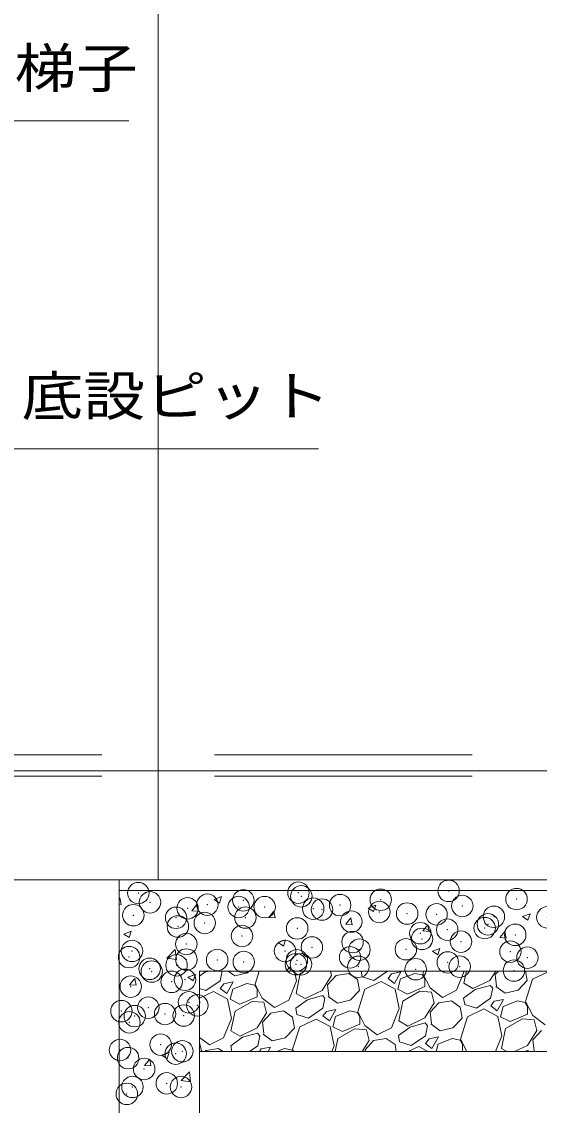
# Model space of a CAD drawing. Units: millimetres at full size; details may follow other scales. Extents: x -112800 to -79200, y 0 to 23760.
# Drawn here: x -89709 to -88745, y 15134 to 17153 of the extents above; entities that cross this region are included whole.
import ezdxf
from ezdxf.enums import TextEntityAlignment as Align

# ---------------------------------------------------------------- set-up
doc = ezdxf.new("R2010")
doc.units = ezdxf.units.MM
doc.header["$LTSCALE"] = 80.0044
doc.header["$PDMODE"] = 32
doc.header["$PDSIZE"] = 40
doc.linetypes.add('DASHED_SPACED', pattern=[12, 6, -6])
for name, color, linetype, lineweight in [('0_2', 4, 'Continuous', 13), ('寸法', 6, 'Continuous', 13), ('ﾊｯﾁﾝｸﾞ', 4, 'Continuous', 9)]:
    doc.layers.add(name, color=color, linetype=linetype, lineweight=lineweight)
doc.styles.add('ＭＳ ゴシック', font='')
doc.styles.get('ＭＳ ゴシック').set_extended_font_data('MS Gothic')

msp = doc.modelspace()

# ---------------------------------------------------------------- linework, layer by layer
at = {"layer": '0_2', "linetype": 'DASHED_SPACED'}
for p, q in [((-91000, 15787), (-89455, 15787)), ((-87910, 15787), (-89455, 15787)), ((-91000, 15747), (-89455, 15747)), ((-87910, 15747), (-89455, 15747))]:
    msp.add_line(p, q, dxfattribs=at)
at = {"layer": '0_2', "color": 3}
for p in [(-91000, 15757), (-87910, 15757)]:
    msp.add_line(p, (-89455, 15757), dxfattribs=at)
for points in [[(-91000, 15554), (-89455, 15554), (-89455, 18010), (-91000, 18010)], [(-87910, 15554), (-89455, 15554), (-89455, 18010), (-87910, 18010)]]:
    msp.add_lwpolyline(points, close=True, dxfattribs=at)
at = {"layer": '0_2', "color": 7}
for points in [[(-89527.5, 15534), (-85359.5, 15534), (-85359.5, 15554), (-89527.5, 15554)], [(-92152.5, 15534), (-90927.5, 15534), (-90927.5, 14951), (-89527.5, 14951), (-89527.5, 15534), (-85359.5, 15534), (-86537.5, 15534), (-85212.5, 15534), (-85212.5, 15384), (-86387.5, 15384), (-85212.5, 15384), (-89377.5, 15384), (-89377.5, 14801), (-91077.5, 14801), (-91077.5, 15384), (-92152.5, 15384)], [(-89377.5, 15234), (-85212.5, 15234), (-85212.5, 15384), (-89377.5, 15384)]]:
    msp.add_lwpolyline(points, close=True, dxfattribs=at)
at = {"layer": '寸法'}
for points in [[(-90042.5, 16968), (-89962.5, 16968), (-89762.5, 16968), (-89509.17, 16968)], [(-90129.17, 15757), (-90093.39, 15828.55), (-89829.17, 16357), (-89155.83, 16357)]]:
    msp.add_lwpolyline(points, dxfattribs=at)
at = {"layer": 'ﾊｯﾁﾝｸﾞ'}
for p, q in [((-88807.05, 15534), (-88806.93, 15533.98)), ((-88806.93, 15533.98), (-88806.93, 15534)), ((-89527.5, 15518.69), (-89525.99, 15520.49)), ((-89527.5, 15508.29), (-89523.67, 15507.96)), ((-89523.67, 15507.96), (-89525.99, 15520.49)), ((-89392.18, 15496.45), (-89382.53, 15507.94)), ((-89380.22, 15495.41), (-89382.53, 15507.94)), ((-89350.75, 15517.37), (-89336.75, 15522.75)), ((-89350.75, 15517.37), (-89340.8, 15510.66)), ((-89340.8, 15510.66), (-89336.75, 15522.75)), ((-89392.18, 15496.45), (-89380.22, 15495.41)), ((-89248.72, 15483.9), (-89239.08, 15495.39)), ((-89236.77, 15482.85), (-89239.08, 15495.39)), ((-89063.32, 15501.35), (-89049.32, 15506.73)), ((-89063.32, 15501.35), (-89053.38, 15494.64)), ((-89053.38, 15494.64), (-89049.32, 15506.73)), ((-88775.9, 15485.34), (-88761.9, 15490.71)), ((-88765.95, 15478.63), (-88761.9, 15490.71)), ((-89248.72, 15483.9), (-89236.77, 15482.86)), ((-89105.27, 15471.35), (-89095.63, 15482.84)), ((-89105.27, 15471.35), (-89093.32, 15470.3)), ((-89093.32, 15470.3), (-89095.63, 15482.84)), ((-88961.82, 15458.8), (-88952.18, 15470.29)), ((-88949.87, 15457.75), (-88952.18, 15470.29)), ((-88775.9, 15485.34), (-88765.95, 15478.63)), ((-89518.8, 15452.87), (-89504.79, 15458.24)), ((-89518.8, 15452.87), (-89508.85, 15446.16)), ((-89508.85, 15446.16), (-89504.79, 15458.24)), ((-88961.82, 15458.8), (-88949.87, 15457.75)), ((-88818.37, 15446.25), (-88808.73, 15457.74)), ((-88806.41, 15445.2), (-88808.73, 15457.74)), ((-89231.37, 15436.85), (-89217.37, 15442.22)), ((-89231.37, 15436.85), (-89221.42, 15430.14)), ((-89221.42, 15430.14), (-89217.37, 15442.22)), ((-88818.37, 15446.25), (-88806.41, 15445.2)), ((-89438.55, 15408.12), (-89420.76, 15405.37)), ((-89438.53, 15408.15), (-89422.95, 15424.38)), ((-89420.76, 15405.37), (-89422.97, 15424.36)), ((-88943.94, 15420.83), (-88929.94, 15426.21)), ((-88943.94, 15420.83), (-88934, 15414.12)), ((-88934, 15414.12), (-88929.94, 15426.21)), ((-89216.48, 15384), (-89209.5, 15391.28)), ((-89208.68, 15384), (-89209.52, 15391.26)), ((-89507.88, 15358.56), (-89498.24, 15370.05)), ((-89495.92, 15357.52), (-89498.24, 15370.05)), ((-89399.41, 15372.34), (-89385.41, 15377.72)), ((-89399.41, 15372.34), (-89389.47, 15365.63)), ((-89389.47, 15365.63), (-89385.41, 15377.72)), ((-89367.78, 15381.79), (-89377.67, 15374.6)), ((-89360.04, 15384), (-89367.78, 15381.79)), ((-89335.4, 15384), (-89339.23, 15365.94)), ((-89324.1, 15384), (-89312.18, 15375.09)), ((-89312.18, 15375.09), (-89288.07, 15380.93)), ((-89288.07, 15380.93), (-89285.14, 15384)), ((-89266.58, 15384), (-89274.26, 15359.8)), ((-89196.84, 15365.7), (-89200.81, 15384)), ((-89197.95, 15342.43), (-89190.13, 15379.28)), ((-89190.13, 15379.28), (-89181.95, 15384)), ((-89131.59, 15375.89), (-89149.35, 15347.86)), ((-89139.33, 15358.49), (-89123.43, 15375.75)), ((-89133.62, 15384), (-89131.59, 15375.89)), ((-89123.43, 15375.75), (-89099.83, 15379.68)), ((-89099.83, 15379.68), (-89083.46, 15368.12)), ((-89079.72, 15347.64), (-89083.46, 15368.12)), ((-89074.97, 15373.02), (-89076.8, 15384)), ((-89053.23, 15366.17), (-89074.97, 15373.02)), ((-89027.74, 15384), (-89053.23, 15366.17)), ((-89020.12, 15378.82), (-89026.51, 15370.28)), ((-89026.51, 15370.28), (-89014.66, 15360.96)), ((-89002.77, 15382.37), (-89020.12, 15378.82)), ((-89014.66, 15360.96), (-89002.77, 15382.37)), ((-89003.23, 15369.17), (-89008.36, 15350.05)), ((-88976.89, 15379.53), (-89003.23, 15369.17)), ((-88962.29, 15376.65), (-88976.89, 15379.53)), ((-88958.09, 15369.37), (-88962.29, 15376.65)), ((-88960.05, 15384), (-88961.77, 15378.56)), ((-88961.77, 15378.56), (-88948.29, 15352.4)), ((-88957.85, 15354.96), (-88958.09, 15369.37)), ((-88899.13, 15348.45), (-88884.54, 15384)), ((-88885.46, 15361.19), (-88880.62, 15384)), ((-88836.87, 15366.61), (-88868.58, 15351.54)), ((-88825.85, 15384), (-88836.87, 15366.61)), ((-88826.84, 15377.25), (-88820.62, 15384)), ((-88824.32, 15356.07), (-88826.84, 15377.25)), ((-88757.34, 15368.88), (-88770.53, 15327.31)), ((-88767.23, 15366.4), (-88770.44, 15384)), ((-88726.85, 15383.25), (-88757.34, 15368.88)), ((-89507.88, 15358.56), (-89495.92, 15357.52)), ((-89365.72, 15347.41), (-89377.67, 15351.18)), ((-89339.23, 15365.94), (-89365.72, 15347.41)), ((-89332.61, 15360.06), (-89339, 15351.53)), ((-89339, 15351.53), (-89327.15, 15342.2)), ((-89315.26, 15363.61), (-89332.61, 15360.06)), ((-89327.15, 15342.2), (-89315.26, 15363.61)), ((-89315.72, 15350.41), (-89320.85, 15331.29)), ((-89289.37, 15360.78), (-89315.72, 15350.41)), ((-89274.77, 15357.89), (-89289.37, 15360.78)), ((-89270.57, 15350.61), (-89274.77, 15357.89)), ((-89274.26, 15359.8), (-89260.77, 15333.64)), ((-89270.34, 15336.2), (-89270.57, 15350.61)), ((-89211.61, 15329.69), (-89196.84, 15365.7)), ((-89149.35, 15347.85), (-89181.06, 15332.78)), ((-89136.8, 15337.32), (-89139.33, 15358.49)), ((-89096.83, 15329.68), (-89079.72, 15347.64)), ((-89069.83, 15350.12), (-89083.02, 15308.56)), ((-89039.33, 15364.49), (-89069.83, 15350.12)), ((-89013.4, 15350.37), (-89039.33, 15364.49)), ((-89005.6, 15314.46), (-89013.4, 15350.37)), ((-89008.36, 15350.05), (-88990.26, 15341.1)), ((-88990.26, 15341.1), (-88957.85, 15354.96)), ((-88948.29, 15352.4), (-88925.29, 15334.96)), ((-88925.29, 15334.96), (-88899.13, 15348.45)), ((-88864.05, 15349.3), (-88885.69, 15333.57)), ((-88868.58, 15351.54), (-88885.46, 15361.19)), ((-88836.3, 15357.24), (-88864.05, 15349.3)), ((-88831.59, 15351.87), (-88836.3, 15357.24)), ((-88831.59, 15351.87), (-88835.5, 15333.45)), ((-88825.53, 15355.37), (-88808.45, 15342.6)), ((-88808.45, 15342.6), (-88784.34, 15348.44)), ((-88784.34, 15348.44), (-88767.23, 15366.4)), ((-89351.82, 15345.74), (-89377.67, 15333.56)), ((-89325.88, 15331.61), (-89351.82, 15345.74)), ((-89318.08, 15295.7), (-89325.88, 15331.61)), ((-89320.85, 15331.29), (-89302.75, 15322.34)), ((-89311.37, 15309.28), (-89279.85, 15327.48)), ((-89302.75, 15322.34), (-89270.34, 15336.2)), ((-89279.85, 15327.48), (-89257.79, 15325.67)), ((-89260.77, 15333.64), (-89237.77, 15316.2)), ((-89237.77, 15316.2), (-89211.61, 15329.69)), ((-89176.54, 15330.54), (-89198.18, 15314.82)), ((-89181.06, 15332.78), (-89197.95, 15342.43)), ((-89148.79, 15338.48), (-89176.54, 15330.54)), ((-89144.08, 15333.12), (-89148.79, 15338.48)), ((-89144.08, 15333.12), (-89147.99, 15314.69)), ((-89138.02, 15336.62), (-89120.94, 15323.84)), ((-89120.94, 15323.84), (-89096.83, 15329.68)), ((-89006.71, 15291.19), (-88998.88, 15328.03)), ((-88998.88, 15328.03), (-88967.36, 15346.23)), ((-88967.36, 15346.23), (-88945.3, 15344.42)), ((-88945.3, 15344.42), (-88940.35, 15324.65)), ((-88932.19, 15324.51), (-88908.59, 15328.44)), ((-88908.59, 15328.44), (-88892.21, 15316.87)), ((-88883.73, 15321.77), (-88885.69, 15333.57)), ((-88835.5, 15333.45), (-88861.99, 15314.93)), ((-88828.88, 15327.58), (-88835.26, 15319.04)), ((-88811.53, 15331.13), (-88828.88, 15327.58)), ((-88823.42, 15309.71), (-88811.53, 15331.13)), ((-88785.64, 15328.29), (-88811.99, 15317.93)), ((-88771.04, 15325.4), (-88785.64, 15328.29)), ((-88770.53, 15327.31), (-88757.04, 15301.15)), ((-89319.19, 15272.43), (-89311.37, 15309.28)), ((-89257.79, 15325.67), (-89252.84, 15305.89)), ((-89244.67, 15305.75), (-89221.07, 15309.68)), ((-89221.07, 15309.68), (-89204.7, 15298.12)), ((-89196.21, 15303.02), (-89198.18, 15314.82)), ((-89147.99, 15314.69), (-89174.48, 15296.17)), ((-89141.36, 15308.82), (-89147.75, 15300.28)), ((-89124.02, 15312.37), (-89141.36, 15308.82)), ((-89135.9, 15290.96), (-89124.02, 15312.37)), ((-89098.13, 15309.53), (-89124.48, 15299.17)), ((-89083.53, 15306.65), (-89098.13, 15309.53)), ((-89079.33, 15299.37), (-89083.53, 15306.65)), ((-89083.02, 15308.56), (-89069.53, 15282.4)), ((-89020.37, 15278.45), (-89005.6, 15314.46)), ((-88940.35, 15324.65), (-88958.11, 15296.61)), ((-88948.09, 15307.25), (-88932.19, 15324.51)), ((-88945.56, 15286.07), (-88948.09, 15307.25)), ((-88888.47, 15296.4), (-88892.21, 15316.87)), ((-88861.99, 15314.93), (-88883.73, 15321.77)), ((-88848.09, 15313.25), (-88878.59, 15298.88)), ((-88822.15, 15299.13), (-88848.09, 15313.25)), ((-88835.26, 15319.04), (-88823.42, 15309.71)), ((-88811.99, 15317.93), (-88817.12, 15298.8)), ((-88766.84, 15318.13), (-88771.04, 15325.4)), ((-88766.6, 15303.72), (-88766.84, 15318.13)), ((-89332.86, 15259.69), (-89318.08, 15295.7)), ((-89252.84, 15305.89), (-89270.6, 15277.86)), ((-89260.57, 15288.49), (-89244.67, 15305.75)), ((-89258.05, 15267.32), (-89260.57, 15288.49)), ((-89200.96, 15277.64), (-89204.7, 15298.12)), ((-89174.48, 15296.17), (-89196.21, 15303.02)), ((-89160.58, 15294.49), (-89191.07, 15280.12)), ((-89134.64, 15280.37), (-89160.58, 15294.49)), ((-89147.75, 15300.28), (-89135.9, 15290.96)), ((-89124.48, 15299.17), (-89129.6, 15280.05)), ((-89079.09, 15284.96), (-89079.33, 15299.37)), ((-88989.82, 15281.54), (-89006.71, 15291.19)), ((-88958.11, 15296.61), (-88989.82, 15281.54)), ((-88957.55, 15287.24), (-88985.3, 15279.3)), ((-88952.83, 15281.87), (-88957.55, 15287.24)), ((-88905.59, 15278.44), (-88888.47, 15296.4)), ((-88878.59, 15298.88), (-88891.77, 15257.31)), ((-88814.35, 15263.22), (-88822.15, 15299.13)), ((-88817.12, 15298.8), (-88799.02, 15289.85)), ((-88807.64, 15276.79), (-88776.12, 15294.99)), ((-88799.02, 15289.85), (-88766.6, 15303.72)), ((-88776.12, 15294.99), (-88754.05, 15293.18)), ((-88757.04, 15301.15), (-88734.04, 15283.72)), ((-88754.05, 15293.18), (-88749.1, 15273.4)), ((-89302.31, 15262.78), (-89319.19, 15272.43)), ((-89270.6, 15277.85), (-89302.31, 15262.78)), ((-89270.03, 15268.48), (-89297.78, 15260.54)), ((-89265.32, 15263.12), (-89270.03, 15268.48)), ((-89259.26, 15266.62), (-89242.18, 15253.84)), ((-89218.07, 15259.68), (-89200.96, 15277.64)), ((-89191.07, 15280.12), (-89204.26, 15238.56)), ((-89126.84, 15244.46), (-89134.64, 15280.37)), ((-89129.6, 15280.05), (-89111.5, 15271.1)), ((-89120.13, 15258.03), (-89088.6, 15276.23)), ((-89111.5, 15271.1), (-89079.09, 15284.96)), ((-89088.6, 15276.23), (-89066.54, 15274.42)), ((-89069.53, 15282.4), (-89046.53, 15264.96)), ((-89066.54, 15274.42), (-89061.59, 15254.65)), ((-89046.53, 15264.96), (-89020.37, 15278.45)), ((-88985.3, 15279.3), (-89006.93, 15263.57)), ((-88952.83, 15281.87), (-88956.75, 15263.45)), ((-88946.77, 15285.37), (-88929.7, 15272.6)), ((-88929.7, 15272.6), (-88905.59, 15278.44)), ((-88815.46, 15239.94), (-88807.64, 15276.79)), ((-88749.1, 15273.4), (-88766.87, 15245.37)), ((-88756.84, 15256.01), (-88740.94, 15273.27)), ((-89377.67, 15260.34), (-89359.02, 15246.2)), ((-89377.67, 15250.22), (-89374.08, 15235.89)), ((-89359.02, 15246.2), (-89332.86, 15259.69)), ((-89297.78, 15260.54), (-89319.42, 15244.82)), ((-89265.32, 15263.12), (-89269.23, 15244.69)), ((-89242.18, 15253.84), (-89218.07, 15259.68)), ((-89125.23, 15234), (-89120.13, 15258.03)), ((-89061.59, 15254.65), (-89074.67, 15234)), ((-89069.33, 15237.25), (-89053.43, 15254.51)), ((-89053.43, 15254.51), (-89029.83, 15258.44)), ((-89029.83, 15258.44), (-89013.46, 15246.87)), ((-89011.11, 15234), (-89013.46, 15246.87)), ((-89004.97, 15251.77), (-89006.93, 15263.57)), ((-88983.23, 15244.93), (-89004.97, 15251.77)), ((-88956.75, 15263.45), (-88983.23, 15244.93)), ((-88950.12, 15257.58), (-88956.51, 15249.04)), ((-88956.51, 15249.04), (-88944.66, 15239.71)), ((-88932.77, 15261.13), (-88950.12, 15257.58)), ((-88944.66, 15239.71), (-88932.77, 15261.13)), ((-88933.23, 15247.93), (-88936.97, 15234)), ((-88906.89, 15258.29), (-88933.23, 15247.93)), ((-88892.29, 15255.4), (-88906.89, 15258.29)), ((-88888.09, 15248.13), (-88892.29, 15255.4)), ((-88891.77, 15257.31), (-88879.75, 15234)), ((-88887.85, 15234), (-88888.09, 15248.13)), ((-88826.34, 15234), (-88814.35, 15263.22)), ((-88766.87, 15245.37), (-88790.78, 15234)), ((-88754.32, 15234.83), (-88756.84, 15256.01)), ((-89448.08, 15227.31), (-89434.07, 15232.69)), ((-89448.08, 15227.31), (-89438.13, 15220.6)), ((-89438.13, 15220.6), (-89434.07, 15232.69)), ((-89374.08, 15235.89), (-89375.28, 15234)), ((-89367.53, 15234), (-89365.92, 15235.75)), ((-89365.92, 15235.75), (-89342.32, 15239.68)), ((-89342.32, 15239.68), (-89334.27, 15234)), ((-89317.62, 15234), (-89319.42, 15244.82)), ((-89269.23, 15244.69), (-89284.52, 15234)), ((-89262.61, 15238.82), (-89266.21, 15234)), ((-89245.26, 15242.37), (-89262.61, 15238.82)), ((-89249.91, 15234), (-89245.26, 15242.37)), ((-89219.37, 15239.53), (-89233.44, 15234)), ((-89204.77, 15236.65), (-89219.37, 15239.53)), ((-89203.25, 15234), (-89204.77, 15236.65)), ((-89204.26, 15238.56), (-89201.91, 15234)), ((-89131.13, 15234), (-89126.84, 15244.46)), ((-89068.94, 15234), (-89069.33, 15237.25)), ((-88969.33, 15243.25), (-88988.96, 15234)), ((-88952.34, 15234), (-88969.33, 15243.25)), ((-88805.06, 15234), (-88815.46, 15239.94)), ((-88766.3, 15235.99), (-88773.27, 15234)), ((-88764.55, 15234), (-88766.3, 15235.99)), ((-88755.53, 15234.13), (-88755.35, 15234)), ((-89480.13, 15208.13), (-89470.49, 15219.62)), ((-89480.13, 15208.13), (-89468.17, 15207.08)), ((-89468.17, 15207.08), (-89470.49, 15219.62)), ((-89412.01, 15180.22), (-89396.43, 15196.45)), ((-89394.25, 15177.44), (-89396.46, 15196.43)), ((-89412.03, 15180.2), (-89394.25, 15177.44))]:
    msp.add_line(p, q, dxfattribs=at)
for p in [(-89491.73, 15529.24), (-89193.4, 15529.91), (-88913.79, 15533.37), (-89469.94, 15512.11), (-89296.09, 15515.82), (-89188.15, 15523.24), (-89040.1, 15516.74), (-88787.22, 15518.01), (-89500.99, 15488.03), (-89399.96, 15500.83), (-89363.17, 15507.6), (-89304.79, 15503.22), (-89256.41, 15503.09), (-89165.91, 15500.18), (-89149.64, 15498.58), (-89115.84, 15506.77), (-89042.88, 15494.07), (-88990.93, 15491.13), (-88936.11, 15489.56), (-88888.25, 15505.21), (-89421.42, 15483.19), (-89367.97, 15473.58), (-89292.22, 15483.55), (-89094.81, 15476.13), (-88840.59, 15471.05), (-88829.35, 15485.05), (-88729.86, 15483.99), (-89418.04, 15466.98), (-89298.52, 15449.25), (-89195.83, 15463.33), (-88966.4, 15454.49), (-88916.33, 15461.08), (-88846.5, 15463.97), (-88789.66, 15451.43), (-89402.4, 15434.25), (-89168.46, 15427.89), (-89092.71, 15437.86), (-88963.13, 15443.95), (-88890.68, 15438.63), (-89508.88, 15409.91), (-89503.42, 15421.45), (-89218.53, 15421.29), (-89097.24, 15409.55), (-89079.77, 15423.92), (-88993.36, 15424.55), (-88798.57, 15420.05), (-88766.89, 15408.8), (-89470.65, 15388.1), (-89420.58, 15394.69), (-89402.12, 15405.4), (-89344.84, 15404.66), (-89295.35, 15400.89), (-89198.26, 15396.75), (-89196.41, 15403.9), (-89188.59, 15396.38), (-89081.82, 15391.87), (-88975.06, 15387.36), (-88915.21, 15400.03), (-88893.2, 15392.17), (-89466.71, 15383.05), (-89404.83, 15367.67), (-88792.09, 15384.85), (-89505.85, 15354.87), (-89429.68, 15363.86), (-89523.26, 15309.22), (-89473.2, 15315.81), (-89397.45, 15325.78), (-89381.76, 15319.95), (-89508.28, 15288.29), (-89498.4, 15299.93), (-89441.91, 15303.74), (-89407.26, 15301.09), (-89450.06, 15246.9), (-89525.81, 15236.93), (-89422.01, 15229.94), (-89409.69, 15234.51), (-89510.71, 15221.71), (-89480.86, 15201.54), (-89502.68, 15168.02), (-89438.69, 15174.68), (-89412.12, 15167.93), (-89513.15, 15155.13)]:
    msp.add_point(p, dxfattribs=at)

# ---------------------------------------------------------------- texts
at = {"layer": '寸法', "style": 'ＭＳ ゴシック', "width": 1.15}
for s, p in [('梯子', (-89722.5, 17008)), ('底設ピット', (-89709.17, 16397))]:
    msp.add_text(s, height=73.31, dxfattribs=at).set_placement(p, align=Align.BOTTOM_LEFT)

doc.saveas('drawing.dxf')
